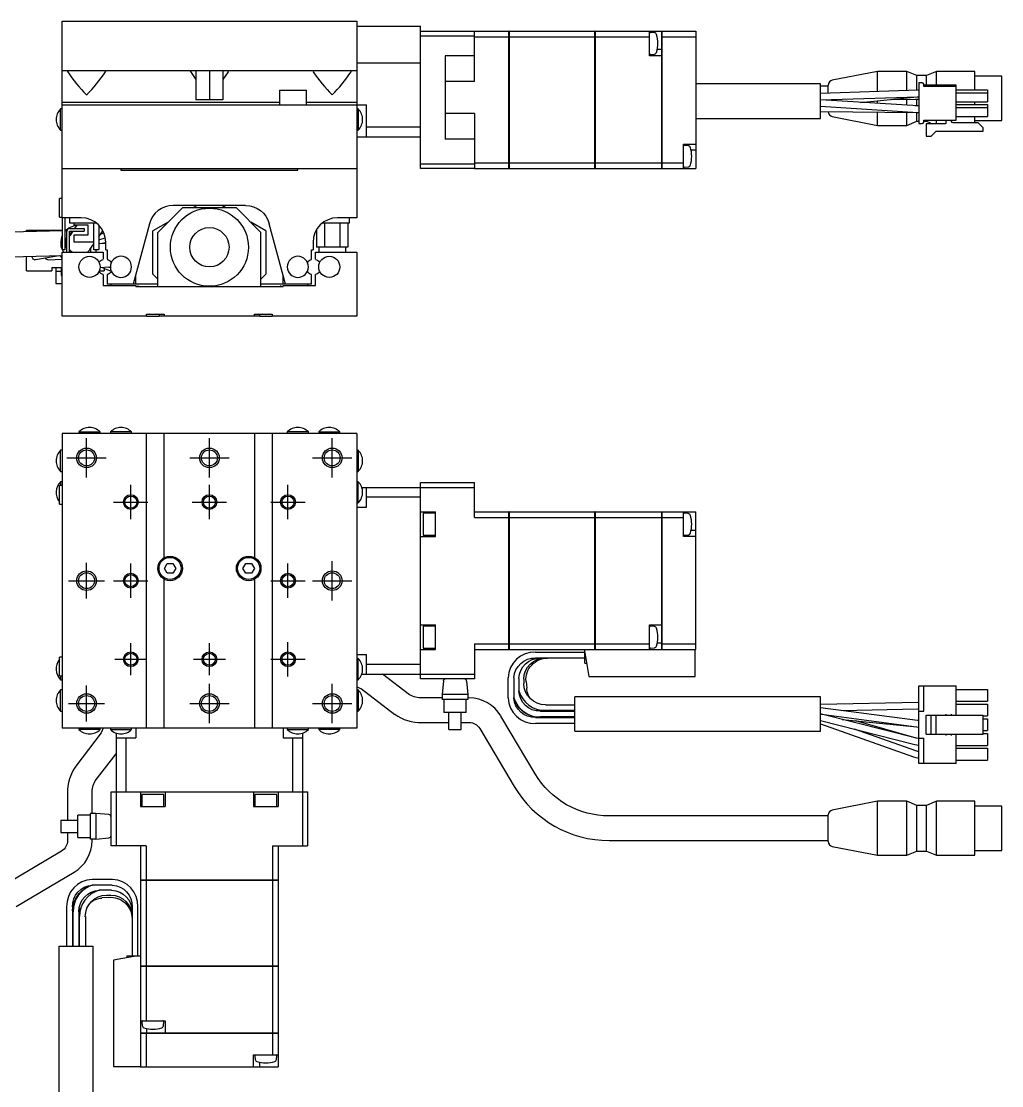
# Model space of a CAD drawing. Extents: x -2 to 636, y -8 to 374.
# Drawn here: x 106.2 to 305.8, y 156.8 to 373.5 of the extents above; entities that cross this region are included whole.
import ezdxf

# ---------------------------------------------------------------- set-up
doc = ezdxf.new("R2010")
doc.units = 0
doc.header["$LTSCALE"] = 0.5
doc.linetypes.add('CENTER', pattern=[50.8, 31.75, -6.35, 6.35, -6.35])
doc.linetypes.add('DASHED', pattern=[19.05, 12.7, -6.35])
for name, color, linetype in [('MSM_CENTER', 1, 'CENTER'), ('MSM_CONTINUOUS', 7, 'CONTINUOUS'), ('MSM_DASHED', 4, 'DASHED'), ('MSM_NARROW', 5, 'CONTINUOUS')]:
    doc.layers.add(name, color=color, linetype=linetype)

msp = doc.modelspace()

# ---------------------------------------------------------------- linework, layer by layer
at = {"layer": 'MSM_CENTER'}
for p, q in [((119.46, 280.62), (119.46, 288.62)), ((144.46, 280.62), (144.46, 288.62)), ((169.46, 280.62), (169.46, 288.62)), ((115.46, 284.62), (123.46, 284.62)), ((140.46, 284.62), (148.46, 284.62)), ((165.46, 284.62), (173.46, 284.62)), ((128.46, 272.12), (128.46, 279.12)), ((144.46, 272.12), (144.46, 279.12)), ((160.46, 272.12), (160.46, 279.12)), ((124.96, 275.62), (131.96, 275.62)), ((140.96, 275.62), (147.96, 275.62)), ((156.96, 275.62), (163.96, 275.62)), ((119.46, 255.97), (119.46, 263.27)), ((128.46, 256.12), (128.46, 263.12)), ((160.46, 256.12), (160.46, 263.12)), ((169.46, 255.62), (169.46, 263.62)), ((115.81, 259.62), (123.11, 259.62)), ((124.96, 259.62), (131.96, 259.62)), ((156.96, 259.62), (163.96, 259.62)), ((165.46, 259.62), (173.46, 259.62)), ((160.46, 240.12), (160.46, 247.12)), ((128.46, 240.37), (128.46, 246.87)), ((144.46, 240.37), (144.46, 246.87)), ((125.21, 243.62), (131.71, 243.62)), ((141.21, 243.62), (147.71, 243.62)), ((156.96, 243.62), (163.96, 243.62)), ((144.46, 230.62), (144.46, 238.62)), ((169.46, 230.62), (169.46, 238.62)), ((119.46, 230.97), (119.46, 238.27)), ((115.81, 234.62), (123.11, 234.62)), ((140.46, 234.62), (148.46, 234.62)), ((165.46, 234.62), (173.46, 234.62))]:
    msp.add_line(p, q, dxfattribs=at)
at = {"layer": 'MSM_CONTINUOUS'}
for p, q in [((114.46, 333.51), (114.46, 373.51)), ((114.46, 373.51), (174.46, 373.51)), ((174.46, 373.51), (174.46, 333.51)), ((174.46, 372.51), (187.46, 372.51)), ((187.46, 343.51), (187.46, 372.51)), ((187.46, 371.51), (198.46, 371.51)), ((198.46, 361.28), (198.46, 371.51)), ((198.46, 371.51), (205.45, 371.51)), ((205.45, 343.51), (205.45, 371.51)), ((205.46, 371.5), (205.45, 371.5)), ((205.46, 371.51), (222.95, 371.51)), ((205.46, 371.51), (205.46, 343.51)), ((222.95, 343.51), (222.95, 371.51)), ((222.96, 371.5), (222.95, 371.5)), ((222.96, 371.51), (236.56, 371.51)), ((222.96, 371.51), (222.96, 343.51)), ((234.06, 366.51), (234.06, 371.51)), ((235.04, 371.18), (234.27, 371.24)), ((236.56, 343.51), (236.56, 371.51)), ((236.56, 371.5), (236.57, 371.5)), ((236.57, 371.51), (243.46, 371.51)), ((236.57, 371.51), (236.57, 343.51)), ((243.46, 371.51), (243.46, 343.51)), ((198.46, 370.51), (187.46, 370.51)), ((198.46, 370.36), (205.45, 370.36)), ((205.46, 370.35), (205.45, 370.35)), ((205.46, 370.36), (222.95, 370.36)), ((222.96, 370.35), (222.95, 370.35)), ((222.96, 370.36), (234.06, 370.36)), ((236.56, 370.35), (236.57, 370.35)), ((236.57, 370.36), (243.46, 370.36)), ((198.46, 366.51), (192.46, 366.51)), ((192.46, 366.51), (192.46, 349.51)), ((236.56, 366.51), (234.06, 366.51)), ((234.27, 366.78), (235.04, 366.85)), ((236.56, 367.76), (235.62, 367.76)), ((187.46, 365.01), (174.46, 365.01)), ((114.46, 363.51), (174.46, 363.51)), ((115.71, 363.51), (115.56, 363.39)), ((115.56, 363.39), (115.58, 363.27)), ((123.36, 363.39), (123.2, 363.51)), ((123.31, 363.21), (123.35, 363.35)), ((123.35, 363.35), (123.36, 363.39)), ((140.71, 363.51), (140.56, 363.39)), ((140.56, 363.39), (140.59, 363.26)), ((140.59, 363.26), (141.71, 361.69)), ((141.71, 363.51), (141.71, 357.51)), ((144.46, 363.51), (144.46, 357.51)), ((147.21, 363.51), (147.21, 357.51)), ((148.31, 363.21), (147.21, 361.69)), ((148.36, 363.39), (148.2, 363.51)), ((148.36, 363.39), (148.31, 363.21)), ((165.71, 363.51), (165.56, 363.39)), ((165.56, 363.39), (165.59, 363.26)), ((173.36, 363.39), (173.2, 363.51)), ((173.31, 363.21), (173.35, 363.33)), ((173.35, 363.33), (173.36, 363.39)), ((280.46, 363.31), (271.26, 361.51)), ((280.46, 359.19), (280.46, 363.31)), ((286.46, 363.31), (280.46, 363.31)), ((286.46, 359.38), (286.46, 363.31)), ((288.46, 362.46), (286.46, 363.31)), ((288.46, 359.45), (288.46, 362.46)), ((290.46, 362.46), (288.46, 362.46)), ((292.46, 363.31), (290.46, 362.46)), ((290.46, 360.52), (290.46, 362.46)), ((292.46, 360.52), (292.46, 363.31)), ((300.26, 363.31), (292.46, 363.31)), ((300.26, 359.54), (300.26, 363.31)), ((305.76, 362.31), (300.26, 362.31)), ((305.76, 353.31), (305.76, 362.31)), ((198.46, 361.28), (192.46, 361.28)), ((268.86, 360.75), (243.46, 360.75)), ((268.86, 353.75), (268.86, 360.75)), ((270.46, 360.31), (268.86, 360.31)), ((270.46, 358.87), (270.46, 360.53)), ((288.86, 360.98), (288.86, 352.7)), ((289.58, 360.98), (288.86, 360.98)), ((289.88, 360.27), (289.88, 360.68)), ((296.51, 360.52), (289.88, 360.52)), ((296.51, 360.27), (289.88, 360.27)), ((296.51, 353.41), (296.51, 360.52)), ((158.71, 359.51), (164.21, 359.51)), ((158.71, 359.51), (158.71, 356.51)), ((164.21, 356.51), (164.21, 359.51)), ((288.74, 359.46), (268.86, 358.81)), ((268.87, 357.51), (288.78, 358.16)), ((277.01, 357), (288.57, 358.13)), ((283.33, 357.62), (288.19, 357.66)), ((286.46, 356.41), (286.46, 357.64)), ((288.19, 357.66), (288.86, 357.66)), ((288.46, 356.29), (288.46, 357.66)), ((288.57, 358.13), (288.86, 358.15)), ((288.86, 359.46), (288.74, 359.46)), ((288.78, 358.16), (288.86, 358.16)), ((296.51, 359.54), (302.86, 359.54)), ((296.51, 358.94), (302.86, 358.94)), ((302.86, 359.54), (302.86, 357.14)), ((114.16, 351.36), (114.16, 355.66)), ((114.46, 355.66), (114.16, 355.66)), ((158.71, 357.01), (114.46, 357.01)), ((114.46, 356.51), (176.46, 356.51)), ((147.21, 357.51), (141.71, 357.51)), ((174.46, 357.01), (164.21, 357.01)), ((174.75, 355.66), (174.46, 355.66)), ((174.75, 355.66), (174.75, 351.36)), ((176.46, 350.01), (176.46, 356.51)), ((268.86, 356.21), (288.65, 354.97)), ((288.73, 356.27), (268.87, 357.51)), ((280.46, 356.79), (280.46, 357.34)), ((288.73, 356.28), (288.07, 356.31)), ((288.86, 356.28), (288.73, 356.28)), ((288.86, 356.27), (288.73, 356.27)), ((296.51, 357.14), (302.86, 357.14)), ((296.51, 356.54), (302.86, 356.54)), ((296.51, 355.94), (302.86, 355.94)), ((300.26, 356.54), (300.26, 357.14)), ((302.86, 356.54), (302.86, 354.14)), ((198.46, 354.75), (192.46, 354.75)), ((198.46, 354.75), (198.46, 343.51)), ((243.46, 353.75), (268.86, 353.75)), ((268.86, 355.12), (288.52, 354.96)), ((270.46, 355.1), (270.46, 355.1)), ((271.26, 354.12), (280.46, 352.31)), ((280.46, 352.31), (280.46, 355.03)), ((286.46, 352.31), (286.46, 354.98)), ((288.46, 353.16), (288.46, 354.99)), ((288.52, 354.96), (288.86, 354.96)), ((288.65, 354.97), (288.86, 354.96)), ((289.88, 353.41), (296.51, 353.41)), ((289.88, 353), (289.88, 353.41)), ((290.46, 353.16), (290.46, 353.41)), ((292.46, 352.66), (292.46, 353.41)), ((294.41, 353.41), (294.41, 352.81)), ((295.56, 353.13), (295.56, 353.41)), ((296.51, 354.14), (302.86, 354.14)), ((300.26, 352.85), (300.26, 354.14)), ((300.26, 353.31), (305.76, 353.31)), ((114.16, 351.36), (114.46, 351.36)), ((174.46, 351.36), (174.75, 351.36)), ((176.46, 352.01), (187.46, 352.01)), ((280.46, 352.31), (286.46, 352.31)), ((286.46, 352.31), (288.46, 353.16)), ((288.46, 353.16), (288.86, 353.16)), ((288.86, 352.7), (289.58, 352.7)), ((289.88, 353.16), (290.46, 353.16)), ((290.41, 352.66), (290.41, 350.13)), ((294.26, 352.66), (290.41, 352.66)), ((290.46, 353.16), (291.64, 352.66)), ((291.41, 350.13), (292.43, 351.15)), ((292.43, 351.15), (301.97, 351.15)), ((300.97, 352.85), (295.84, 352.85)), ((301.97, 351.85), (300.97, 352.85)), ((301.97, 351.15), (301.97, 351.85)), ((174.46, 350.01), (187.46, 350.01)), ((198.46, 349.51), (192.46, 349.51)), ((290.41, 350.13), (291.41, 350.13)), ((240.96, 348.51), (243.46, 348.51)), ((240.96, 343.51), (240.96, 348.51)), ((241.93, 348.18), (241.16, 348.24)), ((243.46, 347.26), (242.51, 347.26)), ((198.46, 344.67), (205.45, 344.67)), ((205.46, 344.67), (205.45, 344.67)), ((205.46, 344.67), (222.95, 344.67)), ((222.96, 344.67), (222.95, 344.67)), ((222.96, 344.67), (236.56, 344.67)), ((236.56, 344.67), (236.57, 344.67)), ((236.57, 344.67), (240.96, 344.67)), ((114.46, 343.51), (174.46, 343.51)), ((126.46, 343.51), (126.46, 343.21)), ((126.46, 343.51), (126.96, 343.51)), ((126.46, 343.21), (162.46, 343.21)), ((129.96, 343.51), (142.46, 343.51)), ((146.46, 343.51), (158.96, 343.51)), ((161.96, 343.51), (162.46, 343.51)), ((162.46, 343.21), (162.46, 343.51)), ((187.46, 344.51), (198.46, 344.51)), ((198.46, 343.51), (187.46, 343.51)), ((198.46, 343.51), (205.45, 343.51)), ((205.46, 343.52), (205.45, 343.52)), ((205.46, 343.51), (222.95, 343.51)), ((222.96, 343.52), (222.95, 343.52)), ((222.96, 343.51), (236.56, 343.51)), ((236.56, 343.52), (236.57, 343.52)), ((236.57, 343.51), (243.46, 343.51)), ((241.16, 343.78), (241.93, 343.85)), ((113.96, 333.61), (113.96, 337.41)), ((114.46, 337.41), (113.96, 337.41)), ((151.83, 336.01), (137.08, 336.01)), ((141.96, 336.01), (141.09, 335.51)), ((147.82, 335.51), (146.96, 336.01)), ((138.96, 335.51), (133.96, 330.51)), ((149.96, 335.51), (138.96, 335.51)), ((154.96, 330.51), (149.96, 335.51)), ((113.96, 333.61), (114.46, 333.61)), ((118.36, 333.51), (114.46, 333.51)), ((114.56, 327.01), (114.56, 333.51)), ((115.06, 333.51), (115.06, 327.01)), ((115.96, 333.51), (115.96, 332.51)), ((115.96, 332.51), (121.36, 332.51)), ((116.96, 332.01), (116.96, 332.51)), ((119.76, 332.01), (116.96, 332.01)), ((117.5, 332.01), (117.02, 331.31)), ((119.76, 330.01), (119.76, 332.01)), ((120.96, 327.01), (120.96, 332.51)), ((121.96, 331.98), (121.96, 327.01)), ((132.25, 332.31), (128.96, 320.01)), ((136.04, 332.6), (132.96, 330.82)), ((155.96, 330.82), (152.87, 332.6)), ((159.96, 320.01), (156.66, 332.31)), ((167.56, 332.51), (172.96, 332.51)), ((167.87, 332.51), (167.87, 327.51)), ((174.46, 333.51), (170.56, 333.51)), ((171.04, 332.51), (171.04, 327.51)), ((172.63, 332.51), (172.63, 327.51)), ((172.96, 332.51), (172.96, 333.51)), ((114.56, 330.85), (93.99, 330.31)), ((107.21, 330.66), (107.21, 330.98)), ((107.21, 330.98), (114.56, 330.98)), ((115.06, 330.98), (115.31, 330.98)), ((115.19, 330.87), (115.06, 330.87)), ((115.46, 326.51), (115.46, 330.81)), ((115.96, 331.31), (118.96, 331.31)), ((115.96, 330.81), (118.96, 330.81)), ((115.96, 326.51), (115.96, 330.81)), ((116.68, 330.81), (116.02, 329.86)), ((116.96, 328.51), (116.96, 330.01)), ((116.96, 330.01), (119.76, 330.01)), ((118.96, 331.31), (118.96, 330.81)), ((121.96, 329.66), (122.77, 330.85)), ((121.96, 329.03), (123.27, 329.45)), ((122.32, 330.19), (122.96, 330.47)), ((132.96, 322.01), (132.96, 330.82)), ((133.96, 319.51), (133.96, 330.51)), ((154.96, 319.51), (154.96, 330.51)), ((155.96, 330.82), (155.96, 322.01)), ((166.28, 331.1), (166.28, 327.51)), ((120.96, 328.51), (116.96, 328.51)), ((120.15, 327.03), (120.96, 328.21)), ((120.96, 327.72), (120.68, 327.81)), ((121.96, 328.36), (123.36, 328.24)), ((122.55, 328.31), (123.37, 328.47)), ((123.06, 328.41), (123.06, 328.27)), ((123.36, 327.01), (123.36, 328.51)), ((165.56, 328.51), (165.56, 327.01)), ((172.63, 327.51), (166.28, 327.51)), ((166.71, 327.51), (166.71, 326.51)), ((172.21, 326.51), (172.21, 327.51)), ((94.12, 325.31), (114.46, 325.85)), ((107.21, 322.7), (107.21, 325.66)), ((109.09, 324.99), (113.91, 325.83)), ((114.46, 313.51), (114.46, 326.51)), ((114.46, 326.51), (122.86, 326.51)), ((115.06, 327.01), (114.56, 327.01)), ((120.26, 327.19), (120.26, 326.51)), ((121.96, 327.01), (120.96, 327.01)), ((121.36, 327.01), (121.36, 326.51)), ((122.86, 326.51), (122.86, 325.05)), ((123.36, 327.01), (123.66, 327.01)), ((123.66, 327.01), (123.66, 325.05)), ((165.26, 327.01), (165.56, 327.01)), ((165.26, 325.05), (165.26, 327.01)), ((166.06, 325.05), (166.06, 326.51)), ((166.06, 326.51), (174.46, 326.51)), ((174.46, 326.51), (174.46, 313.51)), ((111.66, 324.96), (114.46, 325.05)), ((112.41, 323.41), (114.46, 323.41)), ((112.41, 323.41), (112.41, 322.7)), ((113.21, 323.16), (113.21, 320.13)), ((114.31, 323.41), (114.31, 321.76)), ((124, 323.45), (122.19, 323.29)), ((122.77, 323.34), (124.46, 322.62)), ((123.06, 323.22), (123.06, 322.7)), ((124.46, 324.3), (124.46, 324.55)), ((164.46, 324.55), (164.46, 324.3)), ((107.21, 322.7), (112.41, 322.7)), ((113.21, 322.66), (114.31, 322.66)), ((114.31, 322.85), (114.46, 322.85)), ((114.31, 321.76), (114.46, 321.76)), ((122.05, 322.7), (123.06, 322.7)), ((122.86, 321.98), (122.86, 319.71)), ((123.66, 321.98), (123.66, 320.01)), ((124.46, 322.47), (124.46, 322.72)), ((129.46, 320.01), (129.46, 321.88)), ((132.96, 322.01), (133.96, 321.01)), ((154.96, 321.01), (155.96, 322.01)), ((159.46, 320.01), (159.46, 321.88)), ((164.46, 322.72), (164.46, 322.47)), ((165.26, 320.01), (165.26, 321.98)), ((166.06, 319.71), (166.06, 321.98)), ((113.21, 320.13), (114.46, 320.13)), ((122.86, 319.71), (129.46, 319.71)), ((133.96, 320.01), (123.66, 320.01)), ((124.46, 319.71), (124.46, 320.01)), ((129.46, 319.71), (129.46, 319.51)), ((129.46, 319.51), (159.46, 319.51)), ((165.26, 320.01), (154.96, 320.01)), ((159.46, 319.51), (159.46, 319.71)), ((159.46, 319.71), (166.06, 319.71)), ((164.46, 320.01), (164.46, 319.71)), ((131.66, 313.51), (114.46, 313.51)), ((131.66, 313.86), (135.26, 313.86)), ((131.66, 313.51), (131.66, 313.86)), ((131.66, 313.51), (134.21, 313.51)), ((134.21, 313.86), (134.21, 313.51)), ((154.71, 313.51), (134.21, 313.51)), ((135.26, 313.86), (135.26, 313.51)), ((153.66, 313.86), (157.26, 313.86)), ((153.66, 313.51), (153.66, 313.86)), ((154.71, 313.51), (154.71, 313.86)), ((154.71, 313.51), (157.26, 313.51)), ((157.26, 313.86), (157.26, 313.51)), ((174.46, 313.51), (157.26, 313.51)), ((114.46, 289.62), (114.46, 229.62)), ((174.46, 289.62), (114.46, 289.62)), ((117.91, 289.91), (122.21, 289.91)), ((117.91, 289.91), (117.91, 289.62)), ((122.21, 289.62), (122.21, 289.91)), ((128.61, 289.91), (124.31, 289.91)), ((124.31, 289.91), (124.31, 289.62)), ((128.61, 289.62), (128.61, 289.91)), ((131.66, 229.62), (131.66, 289.62)), ((135.26, 264.31), (135.26, 289.62)), ((153.66, 289.62), (153.66, 264.31)), ((157.26, 289.62), (157.26, 229.62)), ((164.61, 289.91), (160.31, 289.91)), ((160.31, 289.91), (160.31, 289.62)), ((164.61, 289.62), (164.61, 289.91)), ((166.71, 289.91), (171.01, 289.91)), ((166.71, 289.91), (166.71, 289.62)), ((171.01, 289.62), (171.01, 289.91)), ((174.46, 289.62), (174.46, 229.62)), ((114.16, 281.87), (114.16, 286.17)), ((114.46, 286.17), (114.16, 286.17)), ((174.75, 286.17), (174.46, 286.17)), ((174.75, 286.17), (174.75, 281.87)), ((114.16, 281.87), (114.46, 281.87)), ((174.46, 281.87), (174.75, 281.87)), ((114.16, 279.77), (114.16, 279.02)), ((114.46, 279.77), (114.16, 279.77)), ((174.75, 279.77), (174.46, 279.77)), ((174.75, 275.47), (174.75, 279.77)), ((187.46, 279.62), (198.46, 279.62)), ((187.46, 239.62), (187.46, 279.62)), ((198.46, 272.46), (198.46, 279.62)), ((113.96, 275.22), (113.96, 279.02)), ((114.46, 279.02), (113.96, 279.02)), ((175.48, 278.62), (198.46, 278.62)), ((176.46, 274.62), (176.46, 278.62)), ((174.46, 275.47), (174.75, 275.47)), ((187.46, 276.62), (176.46, 276.62)), ((113.96, 275.22), (114.46, 275.22)), ((174.46, 274.62), (176.46, 274.62)), ((187.46, 273.62), (190.46, 273.62)), ((187.96, 273.37), (187.96, 268.87)), ((190.46, 273.37), (187.96, 273.37)), ((190.46, 268.62), (190.46, 273.62)), ((198.46, 273.62), (205.45, 273.62)), ((205.45, 245.62), (205.45, 273.62)), ((205.46, 273.61), (205.45, 273.61)), ((205.46, 273.62), (222.95, 273.62)), ((205.46, 273.62), (205.46, 245.62)), ((222.95, 245.62), (222.95, 273.62)), ((222.96, 273.61), (222.95, 273.61)), ((222.96, 273.62), (236.56, 273.62)), ((222.96, 273.62), (222.96, 245.62)), ((236.56, 245.62), (236.56, 273.62)), ((236.56, 273.61), (236.57, 273.61)), ((236.57, 273.62), (243.46, 273.62)), ((236.57, 273.62), (236.57, 245.62)), ((240.96, 268.62), (240.96, 273.62)), ((241.93, 273.28), (241.16, 273.35)), ((243.46, 245.62), (243.46, 273.62)), ((198.46, 272.46), (205.45, 272.46)), ((205.46, 272.46), (205.45, 272.46)), ((205.46, 272.46), (222.95, 272.46)), ((222.96, 272.46), (222.95, 272.46)), ((222.96, 272.46), (236.56, 272.46)), ((236.56, 272.46), (236.57, 272.46)), ((236.57, 272.46), (240.96, 272.46)), ((187.96, 268.87), (190.46, 268.87)), ((241.16, 268.89), (241.93, 268.95)), ((243.46, 269.87), (242.51, 269.87)), ((187.46, 268.62), (190.46, 268.62)), ((243.46, 268.62), (240.96, 268.62)), ((135.3, 262.12), (135.88, 263.12)), ((135.88, 263.12), (137.03, 263.12)), ((137.03, 263.12), (137.61, 262.12)), ((151.3, 262.12), (151.88, 263.12)), ((151.88, 263.12), (153.03, 263.12)), ((153.03, 263.12), (153.61, 262.12)), ((135.88, 261.12), (135.3, 262.12)), ((137.03, 261.12), (135.88, 261.12)), ((137.61, 262.12), (137.03, 261.12)), ((151.88, 261.12), (151.3, 262.12)), ((153.03, 261.12), (151.88, 261.12)), ((153.61, 262.12), (153.03, 261.12)), ((135.26, 229.62), (135.26, 259.92)), ((153.66, 259.92), (153.66, 229.62)), ((187.46, 250.62), (190.46, 250.62)), ((187.96, 250.37), (187.96, 245.87)), ((190.46, 250.37), (187.96, 250.37)), ((190.46, 245.62), (190.46, 250.62)), ((234.06, 250.62), (236.56, 250.62)), ((234.06, 245.62), (234.06, 250.62)), ((235.04, 250.28), (234.27, 250.35)), ((187.46, 245.62), (190.46, 245.62)), ((187.96, 245.87), (190.46, 245.87)), ((198.46, 246.77), (205.45, 246.77)), ((198.46, 246.77), (198.46, 239.62)), ((198.46, 245.62), (205.45, 245.62)), ((205.46, 246.77), (205.45, 246.77)), ((205.46, 245.63), (205.45, 245.63)), ((205.46, 246.77), (222.95, 246.77)), ((205.46, 245.62), (243.46, 245.62)), ((210.86, 245.07), (220.86, 245.07)), ((220.86, 242.82), (220.86, 245.62)), ((220.86, 245.02), (221.72, 240.12)), ((222.96, 246.77), (222.95, 246.77)), ((222.96, 245.63), (222.95, 245.63)), ((222.96, 246.77), (234.06, 246.77)), ((234.27, 245.89), (235.04, 245.95)), ((236.56, 246.87), (235.62, 246.87)), ((236.56, 246.77), (236.57, 246.77)), ((236.56, 245.63), (236.57, 245.63)), ((236.57, 246.77), (243.46, 246.77)), ((243.36, 240.12), (243.36, 245.62)), ((113.96, 240.22), (113.96, 244.02)), ((114.46, 244.02), (113.96, 244.02)), ((174.46, 244.62), (176.46, 244.62)), ((174.75, 243.77), (174.46, 243.77)), ((174.75, 239.47), (174.75, 243.77)), ((176.46, 240.62), (176.46, 244.62)), ((220.86, 243.87), (210.86, 243.87)), ((213.34, 243.87), (213.1, 243.86)), ((220.86, 242.82), (221.24, 242.82)), ((175.48, 240.62), (198.46, 240.62)), ((176.46, 242.62), (187.46, 242.62)), ((185.23, 236.38), (179.7, 240.62)), ((113.96, 240.22), (114.46, 240.22)), ((114.16, 240.22), (114.16, 239.47)), ((114.16, 239.47), (114.46, 239.47)), ((174.46, 239.47), (174.75, 239.47)), ((198.46, 239.62), (187.46, 239.62)), ((192.09, 239.16), (191.86, 236.52)), ((196.82, 239.16), (197.06, 236.52)), ((205.26, 235.77), (205.26, 239.86)), ((206.46, 239.86), (206.46, 235.77)), ((207.46, 239.71), (207.46, 237.23)), ((208.46, 239.56), (208.46, 238.68)), ((208.93, 239.1), (209.05, 237.72)), ((221.72, 240.12), (243.36, 240.12)), ((114.16, 233.07), (114.16, 237.37)), ((114.46, 237.37), (114.16, 237.37)), ((174.46, 238.02), (174.46, 238.02)), ((174.46, 238.02), (175.43, 237.58)), ((174.75, 237.37), (174.46, 237.37)), ((174.75, 237.37), (174.75, 233.07)), ((175.43, 237.58), (182.19, 232.41)), ((191.86, 236.52), (197.06, 236.52)), ((191.86, 236.52), (191.86, 235.42)), ((197.06, 236.52), (197.06, 235.42)), ((288.86, 238.22), (296.51, 238.22)), ((288.86, 222.37), (288.86, 238.22)), ((289.88, 233.03), (289.88, 238.22)), ((296.51, 232.23), (296.51, 238.22)), ((296.51, 237.5), (302.86, 237.5)), ((302.86, 237.5), (302.86, 235.1)), ((191.86, 235.75), (187.73, 235.75)), ((197.06, 235.42), (191.86, 235.42)), ((192.21, 235.42), (192.21, 232.82)), ((196.71, 232.82), (196.71, 235.42)), ((197.36, 235.75), (197.06, 235.75)), ((206.47, 235.77), (206.46, 235.81)), ((212.86, 234.37), (218.86, 234.37)), ((218.86, 228.97), (218.86, 235.97)), ((268.86, 235.97), (218.86, 235.97)), ((268.86, 228.97), (268.86, 235.97)), ((288.75, 234.81), (268.86, 234.42)), ((288.86, 234.82), (288.68, 234.81)), ((288.86, 234.82), (288.75, 234.81)), ((296.51, 235.1), (302.86, 235.1)), ((296.51, 234.5), (302.86, 234.5)), ((302.86, 234.5), (302.86, 232.1)), ((114.16, 233.07), (114.46, 233.07)), ((174.46, 233.07), (174.75, 233.07)), ((196.71, 232.82), (192.21, 232.82)), ((193.21, 229.35), (193.21, 232.82)), ((195.71, 229.35), (195.71, 232.82)), ((210.8, 220.29), (203.81, 232.07)), ((211.14, 233.22), (211.12, 233.23)), ((211.12, 233.23), (211.14, 233.22)), ((211.86, 233.17), (211.14, 233.22)), ((211.14, 233.22), (212.36, 233.07)), ((218.86, 233.17), (211.86, 233.17)), ((211.86, 233.07), (218.86, 233.07)), ((288.61, 231.15), (268.86, 233.77)), ((269.07, 232.43), (268.86, 232.47)), ((269.07, 232.43), (288.44, 229.87)), ((288.41, 227.55), (269.07, 232.43)), ((273.16, 233.2), (288.7, 233.51)), ((288.7, 233.51), (288.86, 233.52)), ((288.86, 233.03), (289.88, 233.03)), ((290.41, 228.37), (290.41, 232.23)), ((290.41, 232.23), (291.41, 232.23)), ((291.41, 228.37), (291.41, 232.23)), ((291.41, 232.23), (292.43, 232.23)), ((292.43, 228.37), (292.43, 232.23)), ((292.43, 232.23), (301.97, 232.23)), ((294.41, 232.48), (294.41, 232.23)), ((295.56, 232.23), (295.56, 232.48)), ((301.97, 228.37), (301.97, 232.23)), ((301.97, 232.1), (302.86, 232.1)), ((187.73, 230.75), (193.21, 230.75)), ((195.71, 230.75), (197.36, 230.75)), ((210.86, 231.77), (218.86, 231.77)), ((218.86, 230.57), (210.86, 230.57)), ((218.86, 231.87), (211.86, 231.87)), ((268.86, 231.15), (288.09, 226.29)), ((268.86, 230.48), (287.82, 223.74)), ((273.27, 231.37), (288.45, 229.85)), ((288.36, 227.58), (276.04, 231.1)), ((288.44, 229.87), (288.86, 229.83)), ((288.45, 229.85), (288.86, 229.82)), ((288.86, 231.13), (288.61, 231.15)), ((301.97, 231.5), (302.86, 231.5)), ((302.86, 231.5), (302.86, 229.1)), ((174.46, 229.62), (114.46, 229.62)), ((122.42, 228.64), (117.25, 221.89)), ((117.91, 229.62), (117.91, 229.32)), ((122.21, 229.32), (117.91, 229.32)), ((122.21, 229.32), (122.21, 229.62)), ((122.86, 229.61), (122.42, 228.64)), ((122.86, 229.62), (122.86, 229.61)), ((124.31, 229.62), (124.31, 229.32)), ((124.31, 229.32), (128.61, 229.32)), ((125.46, 228.59), (125.46, 205.62)), ((125.46, 227.62), (129.46, 227.62)), ((127.46, 227.62), (127.46, 216.62)), ((128.61, 229.32), (128.61, 229.62)), ((129.46, 229.62), (129.46, 227.62)), ((159.46, 229.62), (159.46, 227.62)), ((159.46, 227.62), (163.46, 227.62)), ((160.31, 229.62), (160.31, 229.32)), ((160.31, 229.32), (164.61, 229.32)), ((161.46, 216.62), (161.46, 227.62)), ((163.46, 205.62), (163.46, 228.59)), ((164.61, 229.32), (164.61, 229.62)), ((166.71, 229.62), (166.71, 229.32)), ((171.01, 229.32), (166.71, 229.32)), ((171.01, 229.32), (171.01, 229.62)), ((193.21, 229.35), (195.71, 229.35)), ((199.51, 229.52), (206.49, 217.74)), ((218.86, 228.97), (268.86, 228.97)), ((288.26, 224.97), (275.78, 229.4)), ((288.86, 227.47), (288.36, 227.58)), ((288.86, 227.46), (288.41, 227.55)), ((288.86, 227.57), (289.88, 227.57)), ((289.88, 222.37), (289.88, 227.57)), ((290.41, 228.37), (291.41, 228.37)), ((291.41, 228.37), (292.43, 228.37)), ((292.43, 228.37), (301.97, 228.37)), ((294.41, 228.37), (294.41, 228.12)), ((295.56, 228.12), (295.56, 228.37)), ((296.51, 222.37), (296.51, 228.37)), ((301.97, 229.1), (302.86, 229.1)), ((301.97, 228.5), (302.86, 228.5)), ((302.86, 228.5), (302.86, 226.1)), ((288.09, 226.29), (288.86, 226.15)), ((296.51, 226.1), (302.86, 226.1)), ((296.51, 225.5), (302.86, 225.5)), ((302.86, 225.5), (302.86, 223.1)), ((121.22, 218.85), (125.46, 224.38)), ((287.82, 223.75), (288.86, 223.48)), ((287.82, 223.74), (288.86, 223.48)), ((288.86, 224.8), (288.25, 224.97)), ((296.51, 222.37), (288.86, 222.37)), ((296.51, 223.1), (302.86, 223.1)), ((115.59, 216.35), (115.59, 210.87)), ((120.59, 212.22), (120.59, 216.35)), ((124.46, 205.62), (124.46, 216.62)), ((124.46, 216.62), (164.46, 216.62)), ((130.46, 216.62), (130.46, 213.62)), ((135.21, 216.12), (130.71, 216.12)), ((130.71, 216.12), (130.71, 213.62)), ((135.21, 213.62), (135.21, 216.12)), ((135.46, 216.62), (135.46, 213.62)), ((153.46, 216.62), (153.46, 213.62)), ((158.21, 216.12), (153.71, 216.12)), ((153.71, 216.12), (153.71, 213.62)), ((158.21, 213.62), (158.21, 216.12)), ((158.46, 216.62), (158.46, 213.62)), ((164.46, 216.62), (164.46, 205.62)), ((280.46, 214.72), (271.26, 212.91)), ((280.46, 203.72), (280.46, 214.72)), ((286.46, 214.72), (280.46, 214.72)), ((286.46, 203.72), (286.46, 214.72)), ((288.46, 213.87), (286.46, 214.72)), ((292.46, 214.72), (290.46, 213.87)), ((292.46, 203.72), (292.46, 214.72)), ((300.26, 214.72), (292.46, 214.72)), ((300.26, 203.72), (300.26, 214.72)), ((130.46, 213.62), (135.46, 213.62)), ((153.46, 213.62), (158.46, 213.62)), ((288.46, 204.57), (288.46, 213.87)), ((290.46, 213.87), (288.46, 213.87)), ((290.46, 204.57), (290.46, 213.87)), ((305.76, 213.72), (300.26, 213.72)), ((305.76, 204.72), (305.76, 213.72)), ((114.19, 210.87), (117.66, 210.87)), ((114.19, 210.87), (114.19, 208.37)), ((117.66, 207.37), (117.66, 211.87)), ((120.26, 211.87), (117.66, 211.87)), ((120.26, 207.02), (120.26, 212.22)), ((121.36, 212.22), (120.26, 212.22)), ((121.36, 212.22), (121.36, 207.02)), ((124, 211.99), (121.36, 212.22)), ((270.46, 211.72), (225.85, 211.72)), ((270.46, 206.5), (270.46, 211.93)), ((114.19, 208.37), (117.66, 208.37)), ((115.59, 208.37), (115.59, 206.72)), ((117.66, 207.37), (120.26, 207.37)), ((121.36, 207.02), (120.26, 207.02)), ((120.59, 206.72), (120.59, 207.02)), ((121.36, 207.02), (124, 207.25)), ((225.85, 206.72), (270.46, 206.72)), ((114.36, 204.56), (102.58, 197.58)), ((131.61, 205.62), (124.46, 205.62)), ((130.46, 205.62), (130.46, 198.63)), ((131.61, 205.62), (131.61, 198.63)), ((157.3, 205.62), (157.3, 198.63)), ((157.3, 205.62), (164.46, 205.62)), ((158.46, 205.62), (158.46, 198.63)), ((271.26, 205.52), (280.46, 203.72)), ((280.46, 203.72), (286.46, 203.72)), ((286.46, 203.72), (288.46, 204.57)), ((288.46, 204.57), (290.46, 204.57)), ((290.46, 204.57), (292.46, 203.72)), ((292.46, 203.72), (300.26, 203.72)), ((300.26, 204.72), (305.76, 204.72)), ((105.13, 193.28), (116.91, 200.26)), ((120.61, 198.82), (124.7, 198.82)), ((124.7, 197.62), (120.61, 197.62)), ((120.61, 197.61), (120.65, 197.62)), ((130.46, 198.63), (158.46, 198.63)), ((158.46, 198.62), (130.46, 198.62)), ((130.46, 198.62), (130.46, 160.62)), ((130.47, 198.62), (130.47, 198.63)), ((131.61, 198.62), (131.61, 198.63)), ((131.61, 198.62), (131.61, 181.13)), ((157.3, 198.62), (157.3, 198.63)), ((157.3, 198.62), (157.3, 181.13)), ((158.45, 198.62), (158.45, 198.63)), ((158.46, 198.62), (158.46, 181.13)), ((124.54, 196.62), (122.07, 196.62)), ((123.94, 195.14), (122.55, 195.02)), ((123.52, 195.62), (124.39, 195.62)), ((115.41, 185.22), (115.41, 193.22)), ((116.61, 193.22), (116.61, 185.22)), ((118.06, 192.93), (117.91, 191.72)), ((118.01, 192.22), (118.06, 192.93)), ((118.06, 192.93), (118.06, 192.96)), ((118.06, 192.96), (118.06, 192.93)), ((128.71, 193.22), (128.71, 191.22)), ((129.91, 183.22), (129.91, 193.22)), ((116.71, 185.22), (116.71, 192.22)), ((117.91, 192.22), (117.91, 185.22)), ((118.01, 185.22), (118.01, 192.22)), ((119.21, 191.22), (119.21, 185.22)), ((128.71, 192.22), (128.71, 183.22)), ((113.81, 185.22), (120.81, 185.22)), ((113.81, 185.22), (113.81, 135.22)), ((120.81, 135.22), (120.81, 185.22)), ((129.86, 183.22), (124.96, 182.35)), ((124.96, 182.35), (124.96, 160.72)), ((127.66, 183.22), (127.66, 182.83)), ((127.66, 183.22), (130.46, 183.22)), ((130.46, 181.13), (158.46, 181.13)), ((158.46, 181.12), (130.46, 181.12)), ((130.47, 181.12), (130.47, 181.13)), ((131.61, 181.12), (131.61, 181.13)), ((131.61, 181.12), (131.61, 170.02)), ((157.3, 181.12), (157.3, 181.13)), ((157.3, 181.12), (157.3, 167.52)), ((158.45, 181.12), (158.45, 181.13)), ((158.46, 181.12), (158.46, 167.52)), ((130.46, 170.02), (135.46, 170.02)), ((130.72, 169.8), (130.79, 169.03)), ((135.12, 169.03), (135.19, 169.8)), ((135.46, 170.02), (135.46, 167.52)), ((130.46, 167.52), (158.46, 167.52)), ((158.46, 167.51), (130.46, 167.51)), ((130.47, 167.52), (130.47, 167.51)), ((131.61, 167.52), (131.61, 167.51)), ((131.61, 167.51), (131.61, 160.62)), ((131.71, 167.52), (131.71, 168.45)), ((157.3, 167.52), (157.3, 167.51)), ((157.3, 167.51), (157.3, 163.12)), ((158.45, 167.52), (158.45, 167.51)), ((158.46, 167.51), (158.46, 160.62)), ((153.46, 160.62), (153.46, 163.12)), ((153.46, 163.12), (158.46, 163.12)), ((153.72, 162.91), (153.79, 162.14)), ((158.12, 162.14), (158.19, 162.91)), ((124.96, 160.72), (130.46, 160.72)), ((130.46, 160.62), (158.46, 160.62)), ((154.71, 160.62), (154.71, 161.56))]:
    msp.add_line(p, q, dxfattribs=at)
for centre, radius in [((144.46, 327.51), 7.95), ((144.46, 327.51), 4), ((120.06, 323.51), 2.15), ((168.86, 323.51), 2.15), ((119.46, 284.62), 1.62), ((144.46, 284.62), 1.62), ((169.46, 284.62), 1.62), ((128.46, 275.62), 1.23), ((144.46, 275.62), 1.23), ((160.46, 275.62), 1.23), ((136.46, 262.12), 2.5), ((152.46, 262.12), 2.5), ((136.46, 262.12), 2.25), ((152.46, 262.12), 2.25), ((119.46, 259.62), 1.62), ((128.46, 259.62), 1.23), ((160.46, 259.62), 1.23), ((169.46, 259.62), 1.62), ((128.46, 243.62), 1.23), ((144.46, 243.62), 1.23), ((160.46, 243.62), 1.23), ((119.46, 234.62), 1.62), ((144.46, 234.62), 1.62), ((169.46, 234.62), 1.62)]:
    msp.add_circle(centre, radius, dxfattribs=at)
at = {"layer": 'MSM_CONTINUOUS', "extrusion": (0, 0, -1)}
for centre in [(-126.46, 323.51), (-162.46, 323.51)]:
    msp.add_circle(centre, 2.15, dxfattribs=at)
at = {"layer": 'MSM_CONTINUOUS'}
for centre, radius, start, end in [((234.26, 371.05), 0.2, 85, 180), ((235, 370.68), 0.5, 17.6292, 85), ((229.76, 369.01), 6, 342.3708, 17.6291), ((234.26, 366.98), 0.2, 180, 275), ((235, 367.35), 0.5, 275, 342.3708), ((143.44, 382), 33.57, 213.9085, 224.4013), ((93.65, 383.59), 35.99, 315.8164, 325.5059), ((194.38, 382.8), 34.8, 214.1656, 224.2573), ((142.81, 384.29), 37.07, 315.9481, 325.3441), ((271.46, 360.53), 1, 101.1187, 180), ((289.58, 360.68), 0.3, 360, 90), ((116.26, 353.51), 3, 134.22, 225.78), ((172.66, 353.51), 3, 314.22, 45.78), ((271.46, 355.1), 1, 180, 258.8813), ((289.58, 353), 0.3, 270, 360), ((241.15, 348.05), 0.2, 85, 161.8051), ((241.89, 347.68), 0.5, 17.6292, 85), ((236.65, 346.01), 6, 342.3708, 17.6291), ((241.15, 343.98), 0.2, 198.1949, 275), ((241.89, 344.35), 0.5, 275, 342.3708), ((137.08, 331.01), 5, 90, 165), ((117.69, 328.41), 3.5, 94.1963, 138.7068), ((118.36, 328.51), 5, 360, 90), ((170.56, 328.51), 5, 90, 180), ((117.69, 328.41), 3.5, 153.4058, 212.8784), ((115.96, 330.81), 0.5, 90, 180), ((108.97, 325.63), 0.651, 174.4528, 280.6514), ((111.64, 325.62), 0.654, 205.9633, 272.0351), ((117.31, 327.25), 3.5, 203.231, 215.4832), ((123.96, 323.94), 0.5, 275, 314.6293), ((120.06, 287.82), 3, 44.22, 135.78), ((126.46, 287.82), 3, 44.22, 135.78), ((162.46, 287.82), 3, 44.22, 135.78), ((168.86, 287.82), 3, 44.22, 135.78), ((116.26, 284.02), 3, 134.22, 225.78), ((172.66, 284.02), 3, 314.22, 45.78), ((116.26, 277.62), 3, 134.22, 219.9445), ((172.66, 277.62), 3, 314.22, 45.78), ((241.15, 273.15), 0.2, 85, 161.8051), ((241.89, 272.78), 0.5, 17.6292, 85), ((236.65, 271.12), 6, 342.3708, 17.6292), ((241.15, 269.09), 0.2, 198.1949, 275), ((241.89, 269.45), 0.5, 275, 342.3708), ((234.26, 250.15), 0.2, 85, 180), ((235, 249.78), 0.5, 17.6292, 85), ((229.76, 248.12), 6, 342.3708, 17.6292), ((210.66, 239.66), 5.41, 87.9657, 177.8137), ((234.26, 246.09), 0.2, 180, 275), ((235, 246.45), 0.5, 275, 342.3708), ((116.26, 241.62), 3, 140.0555, 225.78), ((172.66, 241.62), 3, 314.22, 45.78), ((192.58, 239.12), 0.5, 90, 175), ((196.33, 239.12), 0.5, 5, 90), ((116.26, 235.22), 3, 134.22, 225.78), ((172.66, 235.22), 3, 314.22, 45.78), ((212.83, 238.75), 5.59, 195.9654, 270.2921), ((197.36, 228.25), 7.5, 30.6717, 90.0024), ((210.66, 235.97), 5.41, 182.1273, 272.0933), ((211.78, 237.44), 5.57, 197.3809, 270.7723), ((187.48, 240), 9.25, 235.0691, 271.4996), ((120.06, 231.42), 3, 224.22, 315.78), ((126.46, 231.42), 3, 224.22, 315.78), ((162.46, 231.42), 3, 224.22, 315.78), ((168.86, 231.42), 3, 224.22, 315.78), ((124.84, 216.59), 9.25, 145.0691, 181.4996), ((225.85, 229.22), 22.5, 210.673, 270.003), ((271.46, 211.93), 1, 101.1187, 180), ((123.96, 211.49), 0.5, 0, 85), ((113.08, 206.72), 7.5, 300.6717, 0.0024), ((123.96, 207.75), 0.5, 275, 0), ((271.46, 206.5), 1, 180, 258.8813), ((120.81, 193.41), 5.41, 92.1273, 182.0933), ((122.27, 192.29), 5.57, 107.3809, 180.7723), ((124.5, 193.41), 5.41, 357.9657, 87.8137), ((123.59, 191.25), 5.59, 105.9654, 180.2921), ((130.92, 169.82), 0.2, 90, 185), ((134.99, 169.82), 0.2, 355, 90), ((131.29, 169.08), 0.5, 185, 252.3708), ((132.96, 174.32), 6, 252.3708, 287.6292), ((134.62, 169.08), 0.5, 287.6292, 355), ((153.92, 162.93), 0.2, 108.1949, 185), ((157.99, 162.93), 0.2, 355, 71.8051), ((154.29, 162.19), 0.5, 185, 252.3708), ((155.96, 167.43), 6, 252.3708, 287.6292), ((157.62, 162.19), 0.5, 287.6292, 355)]:
    msp.add_arc(centre, radius, start, end, dxfattribs=at)
at = {"layer": 'MSM_CONTINUOUS', "extrusion": (0, 0, -1)}
for centre, radius, start, end in [((-294.26, 352.81), 0.15, 180, 270), ((-295.84, 353.13), 0.28, 270, 0), ((-151.83, 331.01), 5, 90, 165), ((-117.69, 328.41), 2.5, 333.1104, 26.8896), ((-117.69, 328.41), 2.5, 46.2209, 63.4201), ((-118.09, 328.45), 2.5, 31.5833, 34.5025), ((-118.09, 328.45), 2.5, 309.4064, 328.4167), ((-117.69, 328.41), 2.5, 310.5358, 313.7791), ((-118.09, 328.45), 2.5, 214.5025, 230.5936), ((-112.96, 323.16), 0.25, 90, 180), ((-123.26, 323.51), 1.59, 36.779, 75.406), ((-123.26, 323.51), 1.59, 104.594, 143.221), ((-165.66, 323.51), 1.59, 36.779, 75.406), ((-165.66, 323.51), 1.59, 104.594, 143.221), ((-123.26, 323.51), 1.59, 284.594, 323.221), ((-123.26, 323.51), 1.59, 216.779, 255.406), ((-165.66, 323.51), 1.59, 284.594, 323.221), ((-165.66, 323.51), 1.59, 216.779, 255.406), ((-132.96, 316.01), 2.25, 252.8538, 287.1462), ((-155.96, 316.01), 2.25, 252.8538, 287.1462), ((-210.67, 239.66), 4.22, 2.8542, 92.5704), ((-211.74, 239.58), 4.29, 1.642, 91.5567), ((-212.81, 239.51), 4.36, 0.5892, 90.5857), ((-213.3, 239.48), 4.39, 355.0821, 90.1308), ((-212.81, 238.72), 4.36, 269.4314, 359.3937), ((-187.56, 240.36), 4.61, 267.9819, 300.4344), ((-211.74, 237.35), 4.29, 268.4892, 358.3121), ((-213.41, 238.1), 4.37, 322.9581, 354.9542), ((-210.67, 235.98), 4.22, 267.5064, 357.069), ((-211.75, 237.21), 5.45, 271.1091, 336.0046), ((-197.36, 228.25), 2.5, 89.9934, 149.3213), ((-225.85, 229.22), 17.5, 269.9958, 329.326), ((-125.2, 216.51), 4.61, 357.9819, 30.4344), ((-113.08, 206.72), 2.5, 179.9934, 239.3213), ((-120.82, 193.4), 4.22, 357.5064, 87.069), ((-122.05, 192.32), 5.45, 1.1091, 66.0046), ((-124.49, 193.41), 4.22, 92.8542, 182.5704), ((-122.19, 192.33), 4.29, 358.4892, 88.3121), ((-123.56, 191.26), 4.36, 359.4314, 89.3937), ((-124.32, 190.77), 4.39, 85.0821, 180.1308), ((-124.35, 191.26), 4.36, 90.5892, 180.5857), ((-124.42, 192.33), 4.29, 91.642, 181.5567), ((-122.94, 190.66), 4.37, 52.9581, 84.9542)]:
    msp.add_arc(centre, radius, start, end, dxfattribs=at)
at = {"layer": 'MSM_DASHED'}
for p, q in [((129.96, 319.51), (129.96, 319.71)), ((158.96, 319.71), (158.96, 319.51))]:
    msp.add_line(p, q, dxfattribs=at)
at = {"layer": 'MSM_NARROW'}
for centre, radius in [((119.46, 284.62), 2), ((144.46, 284.62), 2), ((169.46, 284.62), 2), ((128.46, 275.62), 1.5), ((144.46, 275.62), 1.5), ((160.46, 275.62), 1.5), ((119.46, 259.62), 2), ((128.46, 259.62), 1.5), ((160.46, 259.62), 1.5), ((169.46, 259.62), 2), ((128.46, 243.62), 1.5), ((144.46, 243.62), 1.5), ((160.46, 243.62), 1.5), ((119.46, 234.62), 2), ((144.46, 234.62), 2), ((169.46, 234.62), 2)]:
    msp.add_circle(centre, radius, dxfattribs=at)

doc.saveas('drawing.dxf')
